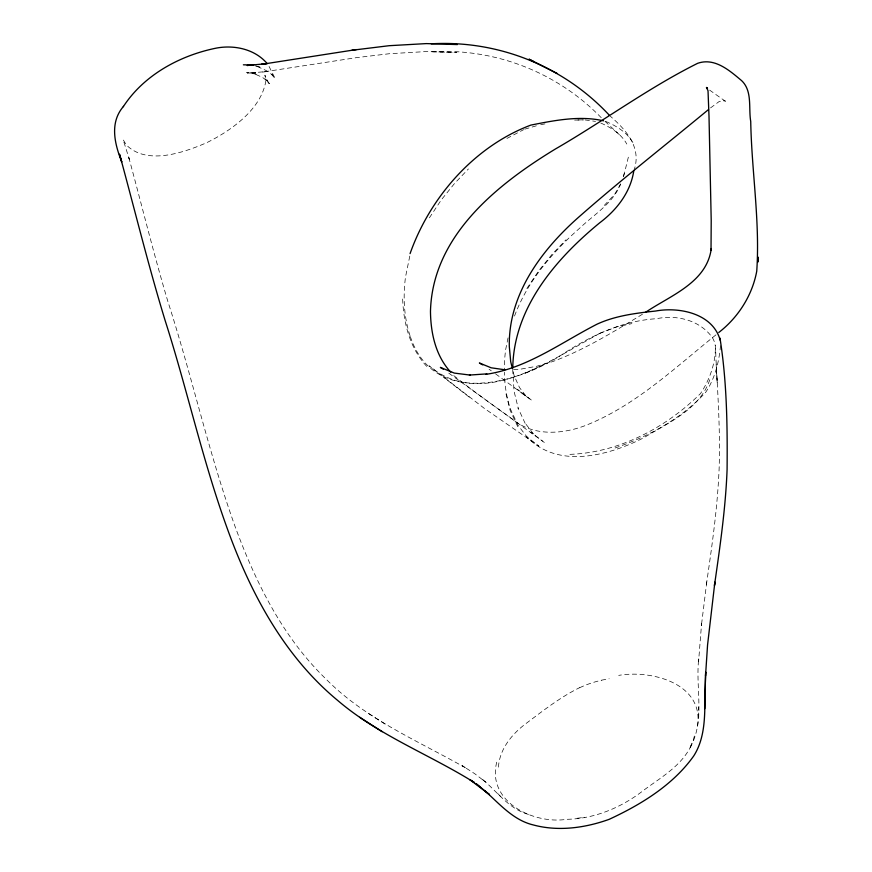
<?xml version="1.0" encoding="UTF-8"?>
<svg xmlns="http://www.w3.org/2000/svg" width="872" height="872" viewBox="0 0 872 872"><rect width="100%" height="100%" fill="white"/><g stroke="black" fill="none" stroke-linecap="round" stroke-linejoin="round"><path stroke-width="0.65" stroke-dasharray="4.36 3.27" d="M410.32 336.614C433.526 405.949 513.564 385.261 560.5 355.613C589.385 336.287 621.42 320.863 656.616 318.694C676.748 314.52 699.475 320.1 712.064 337.17C716.25 343.143 715.607 350.653 715.89 357.542C717.852 394.918 720.425 432.316 719.084 469.768L718.899 473.3C717.122 510.6 711.748 547.594 706.396 584.523L706.832 581.439L701.284 626.456L701.589 623.513L698.603 661.281L698.788 658.12C695.169 688.095 705.83 721.318 689.436 748.83L693.404 739.838L694.81 734.289M512.682 369.39L514.055 391.256L518.36 408.728L518.012 407.943L525.326 423.738L524.911 422.855L534.296 434.997L530.895 432.12L544.826 442.889M720.49 345.574C719.128 361.858 714.92 378.481 705.764 392.193C680.923 419.323 647.002 437.254 612.471 448.895M697.524 726.213C704.096 683.397 651.504 669.685 618.706 675.386M498.424 767.142C499.569 749.484 511.319 734.845 524.824 724.414C542.373 711.269 559.769 697.48 579.509 687.714M628.352 157.178L623.644 176.264M496.724 762.215C486.609 801.695 533.599 824.552 566.8 819.309C594.933 818.786 621.496 807.461 643.525 790.392C660.998 777.377 681.653 765.834 691.322 745.342M633.77 170.934C642.272 148.055 626.401 130.201 610.302 116.216M508.038 337.9L505.629 349.759A163.533 113.033 -54 0 0 504.332 370.829M409.786 256.096L405.48 277.165A161.963 111.845 -54.2 0 0 410.331 336.603M623.262 176.689L624.298 173.299M514.535 316.024C527.407 281.362 552.129 252.466 579.575 228.279C593.952 214.61 612.7 203.514 620.515 184.417M709.786 379.723C700.009 409.055 668.453 422.637 644.059 437.613C608.711 455.718 557.709 469.594 526.568 436.578L538.863 446.115L484.756 408.696L429.133 365.848C482.772 411.192 552.085 358.763 601.735 332.308M620.668 183.861L614.684 194.282L602.236 207.58M429.395 217.826L441.374 199.786L454.595 183.393L468.406 168.961M526.873 288.479L538.907 270.527L552.172 254.21L566.015 239.8M715.956 334.859C674.557 368.028 635.132 406.036 585.014 425.678L584.665 425.808C561.546 434.463 532.945 436.163 512.998 419.519C492.898 405.099 472.7 390.787 453.386 375.309M710.538 107.91L719.335 101.403L724.687 100.76L709.634 90.121M642.446 314.236C613.659 331.785 584.741 349.639 553.022 361.455L536.553 366.316L520.257 369.216L511.341 369.543M506.915 138.43L523.636 129.677M525.413 373.053L545.687 363.788M600.089 333.148L616.7 326.913L631.895 323.61M524.813 129.143L538.22 125.274M540.684 124.74L546.995 123.475M601.484 680.193L609.147 678.743M577.144 818.263L584.818 817.315M574.648 120.096L583.63 119.911M569.961 454.345C619.076 452.644 666.012 427.607 700.521 393.534C709.819 379.505 716.021 362.327 715.302 345.356M577.896 119.944L582.747 119.856M585.101 119.933L595.554 121.393M724.687 100.76L723.913 100.574L725.569 101.228L724.218 100.52M256.019 66.021L259.954 67.068L255.234 65.771M257.185 66.457L266.57 70.73L272.98 75.384L270.44 73.161L275.214 78.654L268.314 64.975M528.487 814.426C508.583 808.987 496.942 790.948 481.584 778.751L485.53 781.999L474.717 773.704L462.193 765.66L466.411 768.33C418.266 740.906 365.553 719.16 326.008 679.059C282.615 637.138 255.452 581.984 234.895 526.012C208.55 452.459 191.927 375.919 167.915 301.614C153.548 253.436 141.678 204.571 128.402 156.088L129.35 159.358L123.105 139.607L126.124 144.719C146.202 165.386 182.684 153.2 207.1 142.507C232.737 129.764 261.676 108.488 265.938 80.398L264.881 75.156L268.609 83.058L266.952 80.638L269.426 83.668L265.044 78.938L268.118 81.521L262.374 77.346L252.204 72.856L257.414 74.447L246.613 72.409L255.681 72.779L247.31 73.128L266.472 71.591L262.047 72.158L356.659 57.617L389.49 53.715L426.048 51.579L456.884 52.462L430.539 51.753C494.348 47.873 556.859 71.951 601.277 117.742M605.833 121.481C617.005 126.113 628.331 133.209 633.857 144.37M600.786 123.039C610.989 127.53 621.322 133.972 626.783 144.022M368.594 713.514L386.285 724.839M489.105 369.248L491.263 370.785M495.569 373.859L531.898 400.455L517.608 389.588L526.688 396.967L519.494 387.528L514.142 375.701L512.583 369.347M448.797 373.14L542.591 441.156M469.234 397.12L443.259 376.998M605.015 121.317L621.627 136.773M497.781 793.585L503.1 798.959M527.974 438.202L518.001 425.274L510.611 409.437A163.533 113.033 -54 0 1 504.343 372.213M426.702 366.36C409.568 347.83 403.311 322.302 402.624 297.657M517.728 426.637L510.142 410.385L505.411 391.495M716.392 368.856L717.253 383.418L716.13 364.245M698.723 717.307L698.701 706.952M579.553 687.768A68.376 44.178 -18.8 0 1 601.484 680.258"/><path stroke-width="1.31" d="M450.759 372.159C435.608 355.863 430.692 332.984 430.474 311.326L430.485 310.988C432.588 236.094 496.528 184.82 555.431 148.981C603.282 121.35 648.288 87.909 697.72 63.285C714.768 57.378 729.613 70.567 741.658 80.682C752.612 91.059 748.405 108.204 750.727 121.448C751.62 171.283 760.122 221.412 756.743 271.192C752.285 295.423 738.203 317.452 718.768 332.494M757.855 256.989L757.833 262.123L757.855 257.327M704.761 708.663L704.947 695.3C704.827 715.792 705.219 737.876 693.785 755.861C673.184 784.942 641.018 804.594 609.147 819.342C585.123 827.964 558.298 831.692 533.337 824.956C513.412 820.225 499.83 804.202 485.257 791.166M705.535 675.724L704.892 699.813L705.666 671.985L705.535 675.724L707.563 644.964L714.887 582.093L714.462 585.461C719.782 548.248 725.232 510.981 726.932 473.376L727.085 469.528C727.488 425.71 726.877 381.413 719.978 338.085M711.279 248.52L711.018 250.449L711.214 220.562L709.012 116.477L708.02 90.721L706.44 87.429L707.53 88.486L707.072 88.061M512.769 368.06C513.597 308.034 555.551 259.06 599.653 222.851C616.657 210.054 630.489 192.418 633.77 170.934M711.051 250.155C705.677 283.16 669.718 295.87 645.585 312.296M410.069 253.621C429.94 197.279 474.324 146.376 530.852 125.099C554.538 120.423 579.564 115.366 603.5 120.816M123.508 106.373C109.283 122.799 114.712 144.033 121.764 161.974L119.464 154.202L120.576 157.974M123.312 106.646C143.651 75.428 178.76 56.091 214.588 48.461C233.075 44.396 254.722 48.712 267.279 63.7M708.544 109.512C665.096 145.46 620.613 180.199 578.299 217.499C541.218 250.286 508.169 294.867 509.313 346.576L510.709 361.717L512.267 368.071M486.042 374.328C527.2 368.257 560.947 342.642 597.058 324.166C615.403 315.686 635.732 313.19 655.635 311.032C679.68 306.628 713.078 313.658 720.239 340.374M351.841 50.271L389.195 45.693L426.321 43.6L457.44 44.57M356.452 49.562L261.567 64.354L266.429 63.7L247.179 65.476L251.986 65.062M486.827 373.881L469.419 375.069L470.281 375.102L454.29 373.085L440.36 367.395L443.281 369.172M243.375 64.811L253.85 64.975M431.269 43.807C498.206 39.981 563.77 66.272 609.343 115.246M504.964 369.783L491.176 367.799L479.382 362.992L482.717 364.878M557.241 73.499L529.021 59.165L533.849 61.618M120.641 158.181C135.334 212.288 148.709 266.756 165.091 320.384C187.229 389.49 202.609 460.645 227.407 528.901C250.645 593.298 284.196 656.213 337.726 700.478C378.524 735.412 429.471 754.411 474.564 782.653L469.932 779.71L489.497 794.621L476.319 783.884L480.57 787.362M359.7 717.285L382.176 731.728"/></g></svg>
